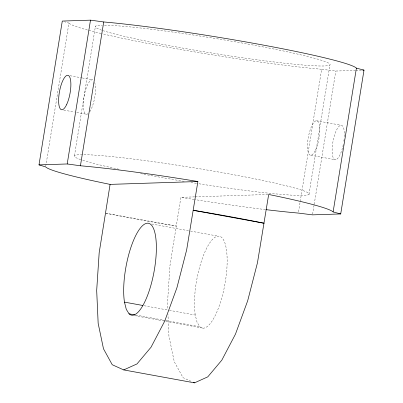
<?xml version="1.0" encoding="UTF-8"?>
<svg xmlns="http://www.w3.org/2000/svg" width="403" height="403" viewBox="0 0 403 403"><rect width="100%" height="100%" fill="white"/><g stroke="black" fill="none" stroke-linecap="round" stroke-linejoin="round"><path stroke-width="0.3" stroke-dasharray="2.02 1.51" d="M45.751 166.288L68.943 23.092L64.505 21.742M74.469 155.684L95.435 26.255M194.674 196.876L180.882 197.324L169.965 265.648L167.472 303.378L167.754 309.59M298.532 211.837L321.624 69.266L335.795 71.044L355.224 70.409M308.955 194.402L329.916 64.969M312.602 214.235L314.108 204.941M314.209 204.321L335.795 71.044M355.854 70.389L361.496 70.208M195.304 196.85L268.045 194.483M70.006 75.709L81.698 77.844M82.313 77.955L92.161 79.759M316.431 120.734L341.049 125.232M63.8 110.11L74.263 112.024M76.721 112.472L86.569 114.271M310.839 155.251L335.457 159.749M106.049 213.263L176.222 226.083A145.977 9.168 9.2 0 1 105.435 213.152M151.775 224.013L189.939 230.984M190.554 231.1L218.255 236.158M144.158 305.721L168.776 310.219M169.396 310.335L195.248 315.055L197.072 322.274L199.838 326.757A46.713 14.251 -79.6 0 0 225.937 277.697A46.713 14.251 -79.6 0 0 211.409 240.672A46.713 14.251 -79.6 0 0 195.248 315.055M135.821 315.06L165.366 320.456M165.981 320.571L199.838 326.757M134.406 315.604L165.185 321.226M165.799 321.342L203.349 328.203M191.052 381.293L183.022 377.666L174.272 361.718L168.948 336.278L167.975 314.552M265.527 209.59A145.977 9.168 9.2 0 1 194.876 199.591M194.266 199.495A145.977 9.168 9.2 0 1 180.882 197.324M321.624 69.266A145.977 9.168 9.2 0 1 101.712 33.635M101.082 33.484A145.977 9.168 9.2 0 1 68.943 23.092M104.473 25.218A118.971 7.471 9.2 0 1 285.198 51.357A118.971 7.471 9.2 0 1 282.725 62.984A118.971 7.471 9.2 0 1 103.299 30.724M101.707 30.19A118.971 7.471 9.2 0 1 102.231 25.223M343.296 144.566A17.515 5.345 -79.6 0 1 333.145 157.628A17.515 5.345 -79.6 0 1 336.999 129.177A17.515 5.345 -79.6 0 1 344.288 137.237M344.086 139.503A17.515 5.345 -79.6 0 1 343.875 141.191M80.741 159.623A118.971 7.471 9.2 0 1 164.061 163.23A118.971 7.471 9.2 0 1 307.978 192.73A118.971 7.471 9.2 0 1 197.077 183.471M196.463 183.37A118.971 7.471 9.2 0 1 190.312 182.383M184.171 181.38A118.971 7.471 9.2 0 1 140.44 173.582M118.986 169.255A118.971 7.471 9.2 0 1 81.255 159.8M94.675 82.439A17.515 5.345 -79.6 0 1 89.668 111.873M88.076 113.636A17.515 5.345 -79.6 0 1 83.91 97.194A17.515 5.345 -79.6 0 1 93.476 80.298M315.514 150.072A17.515 5.345 -79.6 0 0 317.745 121.278A17.515 5.345 -79.6 0 0 307.645 142.632A17.515 5.345 -79.6 0 0 315.514 150.072"/><path stroke-width="0.6" d="M110.09 184.388L99.178 252.711L96.685 290.447L98.161 323.347L103.485 348.781L112.236 364.73L123.706 369.914L136.99 363.924L151.024 347.235L164.691 321.176L176.897 287.833L186.67 249.86L197.883 181.526L110.09 184.388A145.977 9.168 9.2 0 1 45.65 166.907L38.995 164.882L62.289 21.067L90.499 20.15L103.722 21.958A145.977 9.168 9.2 0 1 258.122 44.134A145.977 9.168 9.2 0 1 356.408 68.132L364.005 70.127L340.711 213.938L312.501 214.859L298.331 213.076A145.977 9.168 9.2 0 1 266.121 209.661M38.995 164.882L67.205 163.966L90.499 20.15M67.205 163.966L80.434 165.774L103.722 21.958M340.711 213.938L333.115 211.943L356.408 68.132M123.706 369.914L194.498 382.85L207.777 376.86L221.811 360.171L235.478 334.112L247.684 300.769L257.457 262.796L268.675 194.463A145.977 9.168 9.2 0 1 333.115 211.943M362.75 70.167L364.005 70.127M134.587 314.834L129.051 313.821A46.713 14.251 -79.6 0 0 155.15 264.761A46.713 14.251 -79.6 0 0 140.622 227.74A46.713 14.251 -79.6 0 0 124.462 302.124L142.924 305.494M193.349 382.331L194.498 382.85M129.051 313.821L126.285 309.338L124.462 302.124M80.434 165.774A145.977 9.168 9.2 0 1 197.883 181.526M264.015 223.227L193.228 210.29A145.977 9.168 9.2 0 1 264.015 223.227M66.626 104.594A17.515 5.345 -79.6 0 0 68.858 75.799A17.515 5.345 -79.6 0 0 58.757 97.153A17.515 5.345 -79.6 0 0 66.626 104.594"/></g></svg>
